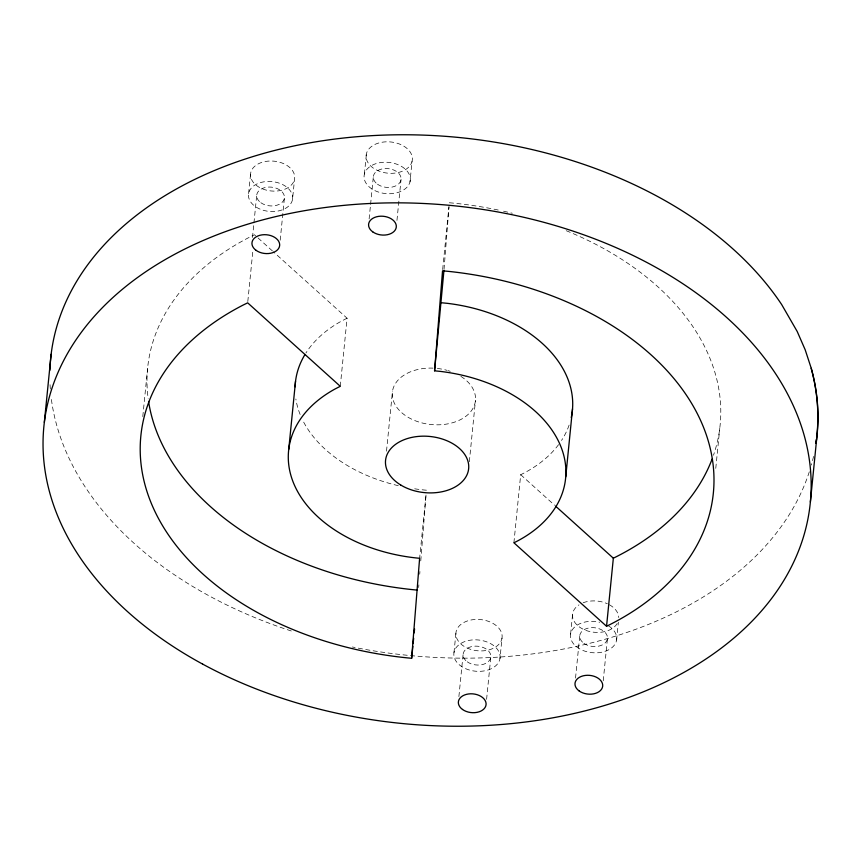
<?xml version="1.0" encoding="UTF-8"?>
<svg xmlns="http://www.w3.org/2000/svg" width="861" height="861" viewBox="0 0 861 861"><rect width="100%" height="100%" fill="white"/><g stroke="black" fill="none" stroke-linecap="round" stroke-linejoin="round"><path stroke-width="0.65" stroke-dasharray="4.3 3.23" d="M418.65 587.546L418.866 584.877M419.716 574.212L419.931 571.543M420.781 560.866L426.098 494.182L419.619 558.262M444.018 269.418L449.022 206.748M142.786 416.584L147.586 368.53M248.603 193.639L250.648 173.222M252.488 237.485L253.812 224.247M253.941 222.924L256.718 195.124M247.807 301.511L252.876 250.777M280.191 240.219L284.421 197.869M292.536 199.343A22.16 14.971 5.7 0 0 261.712 182.263A22.16 14.971 5.7 0 0 257.471 207.878A22.16 14.971 5.7 0 0 292.536 199.343L294.57 178.916A22.16 14.971 5.7 0 0 263.746 161.836A22.16 14.971 5.7 0 0 259.505 187.45A22.16 14.971 5.7 0 0 294.57 178.916M340.278 386.298L347.08 318.226L273.389 251.81M364.407 174.062L366.442 153.645M369.121 218.974L370.434 205.736M370.574 204.412L373.351 176.613M396.953 220.394L401.054 179.357M409.997 181.908A23.204 15.67 5.7 0 0 379.227 162.804A23.204 15.67 5.7 0 0 372.372 189.248A23.204 15.67 5.7 0 0 409.997 181.908L412.032 161.491A23.204 15.67 5.7 0 0 381.272 142.377A23.204 15.67 5.7 0 0 374.406 168.831A23.204 15.67 5.7 0 0 412.032 161.491M386.503 451.175L392.498 391.109M442.672 269.493L448.936 206.758M469.342 461.722L475.466 400.322M453.984 652.606L456.018 632.189M458.891 696.581L463.121 654.22M486.594 699.326L490.824 656.965M499.972 658.579A23.204 15.67 5.7 0 0 467.695 640.692A23.204 15.67 5.7 0 0 463.261 667.512A23.204 15.67 5.7 0 0 499.972 658.579L502.006 638.152A23.204 15.67 5.7 0 0 469.74 620.275A23.204 15.67 5.7 0 0 465.295 647.085A23.204 15.67 5.7 0 0 502.006 638.152M513.899 542.764L520.69 474.691L522.971 473.593A139.191 94.043 5.7 0 0 560.199 442.403M570.606 634.105L572.651 613.678M575.525 678.081L579.754 635.719M603.227 680.814L607.457 638.464M616.594 640.067L618.381 622.202M715.771 468.352L719.764 428.304M347.08 318.226L341.72 320.97A139.191 94.043 5.7 0 0 305.946 352.967M426.421 490.189L424.645 490.049A139.191 94.043 5.7 0 1 411.924 488.381M449.334 202.755L455.146 203.282A287.671 194.349 5.7 0 1 501.048 210.633M272.399 250.917L254.469 234.762L249.938 236.99A287.671 194.349 5.7 0 0 148.189 398.815M520.69 474.691L554.57 505.213M813.548 456.416A385.104 260.173 5.7 0 1 811.353 465.026M809.308 471.806A385.104 260.173 5.7 0 1 352.353 646.988M291.298 630.984A385.104 260.173 5.7 0 1 51.165 397.556M50.315 389A385.104 260.173 5.7 0 1 49.949 382.295M566.247 230.716A287.671 194.349 5.7 0 1 713.478 455.254M503.567 211.193A287.671 194.349 5.7 0 1 512.306 213.248M569.11 425.086A139.191 94.043 5.7 0 1 561.523 440.445M398.256 485.669A139.191 94.043 5.7 0 1 302.545 419.899M300.134 414.475A139.191 94.043 5.7 0 1 295.861 399.03M617.186 623.547A23.204 15.67 5.7 0 1 583.177 629.23A23.204 15.67 5.7 0 1 578.958 604.874M583.155 602.754A23.204 15.67 5.7 0 1 607.339 603.733M609.362 604.745A23.204 15.67 5.7 0 1 618.779 617.606M608.501 625.872A23.204 15.67 5.7 0 1 604.519 651.529A23.204 15.67 5.7 0 1 570.606 637.592A23.204 15.67 5.7 0 1 599.74 622.266M460.883 376.375A41.758 28.209 5.7 0 1 456.879 421.287A41.758 28.209 5.7 0 1 394.155 402.776A41.758 28.209 5.7 0 1 432.954 368.131M437.377 368.465A41.758 28.209 5.7 0 1 447.128 370.359M448.172 370.66A41.758 28.209 5.7 0 1 450.238 371.328M467.265 661.808A13.916 9.406 5.7 0 0 490.426 658.665A13.916 9.406 5.7 0 0 473.238 646.31A13.916 9.406 5.7 0 0 467.265 661.808M583.898 643.307A13.916 9.406 5.7 0 0 607.048 640.153A13.916 9.406 5.7 0 0 589.871 627.809A13.916 9.406 5.7 0 0 583.898 643.307M377.484 184.2A13.916 9.406 5.7 0 0 400.645 181.058A13.916 9.406 5.7 0 0 383.457 168.702A13.916 9.406 5.7 0 0 377.484 184.2M260.861 202.712A13.916 9.406 5.7 0 0 284.012 199.558A13.916 9.406 5.7 0 0 266.835 187.214A13.916 9.406 5.7 0 0 260.861 202.712"/><path stroke-width="1.29" d="M411.644 658.288L419.619 558.262L417.854 558.122A139.191 94.043 5.7 0 1 295.753 487.972A139.191 94.043 5.7 0 1 334.929 389.054L340.278 386.298L247.677 302.846L243.136 305.063A287.671 194.349 5.7 0 0 154.862 511.337A287.671 194.349 5.7 0 0 411.644 658.288L412.849 646.277M434.568 370.822L442.543 270.828L448.344 271.355A287.671 194.349 5.7 0 1 701.112 421.599A287.671 194.349 5.7 0 1 606.553 626.27L513.899 542.764L516.18 541.666A139.191 94.043 5.7 0 0 559.704 443.802A139.191 94.043 5.7 0 0 440.401 371.403L434.568 370.822L443.91 270.741M44.331 422.364L51.133 354.28M288.736 449.41L295.527 381.326M413.119 643.608L413.646 638.27M414.184 632.932L414.582 628.928M565.731 476.929L572.522 408.846M606.553 626.27L613.344 558.197A287.671 194.349 5.7 0 0 712.122 459.021M810.362 502.081L817.164 433.998M441.359 302.749L447.203 303.32A139.191 94.043 5.7 0 1 571.241 417.596M555.56 506.117L613.344 558.197M49.906 370.252A385.104 260.173 5.7 0 1 354.377 136.942A385.104 260.173 5.7 0 1 781.691 304.59L797.189 331.463L805.196 349.814L811.288 368.411A385.104 260.173 5.7 0 1 816.024 443.275M417.154 590.097A287.671 194.349 5.7 0 1 148.576 401.452M295.108 386.837A139.191 94.043 5.7 0 1 304.719 354.958M816.454 439.153A385.104 260.173 5.7 0 1 815.905 443.114M811.17 368.26A385.104 260.173 5.7 0 1 816.766 436.505M202.658 664.111A385.104 260.173 5.7 0 0 809.232 511.348A385.104 260.173 5.7 0 0 269.396 218.156A385.104 260.173 5.7 0 0 202.658 664.111M579.141 690.952A13.916 9.406 5.7 0 0 602.291 687.81A13.916 9.406 5.7 0 0 585.114 675.454A13.916 9.406 5.7 0 0 579.141 690.952M462.508 709.464A13.916 9.406 5.7 0 0 485.669 706.311A13.916 9.406 5.7 0 0 468.481 693.966A13.916 9.406 5.7 0 0 462.508 709.464M256.104 250.357A13.916 9.406 5.7 0 0 279.255 247.215A13.916 9.406 5.7 0 0 262.078 234.859A13.916 9.406 5.7 0 0 256.104 250.357M372.738 231.857A13.916 9.406 5.7 0 0 395.888 228.714A13.916 9.406 5.7 0 0 378.7 216.359A13.916 9.406 5.7 0 0 372.738 231.857M400.677 484.969A41.758 28.209 5.7 0 0 468.19 471.365A41.758 28.209 5.7 0 0 412.43 437.27A41.758 28.209 5.7 0 0 400.677 484.969"/></g></svg>
